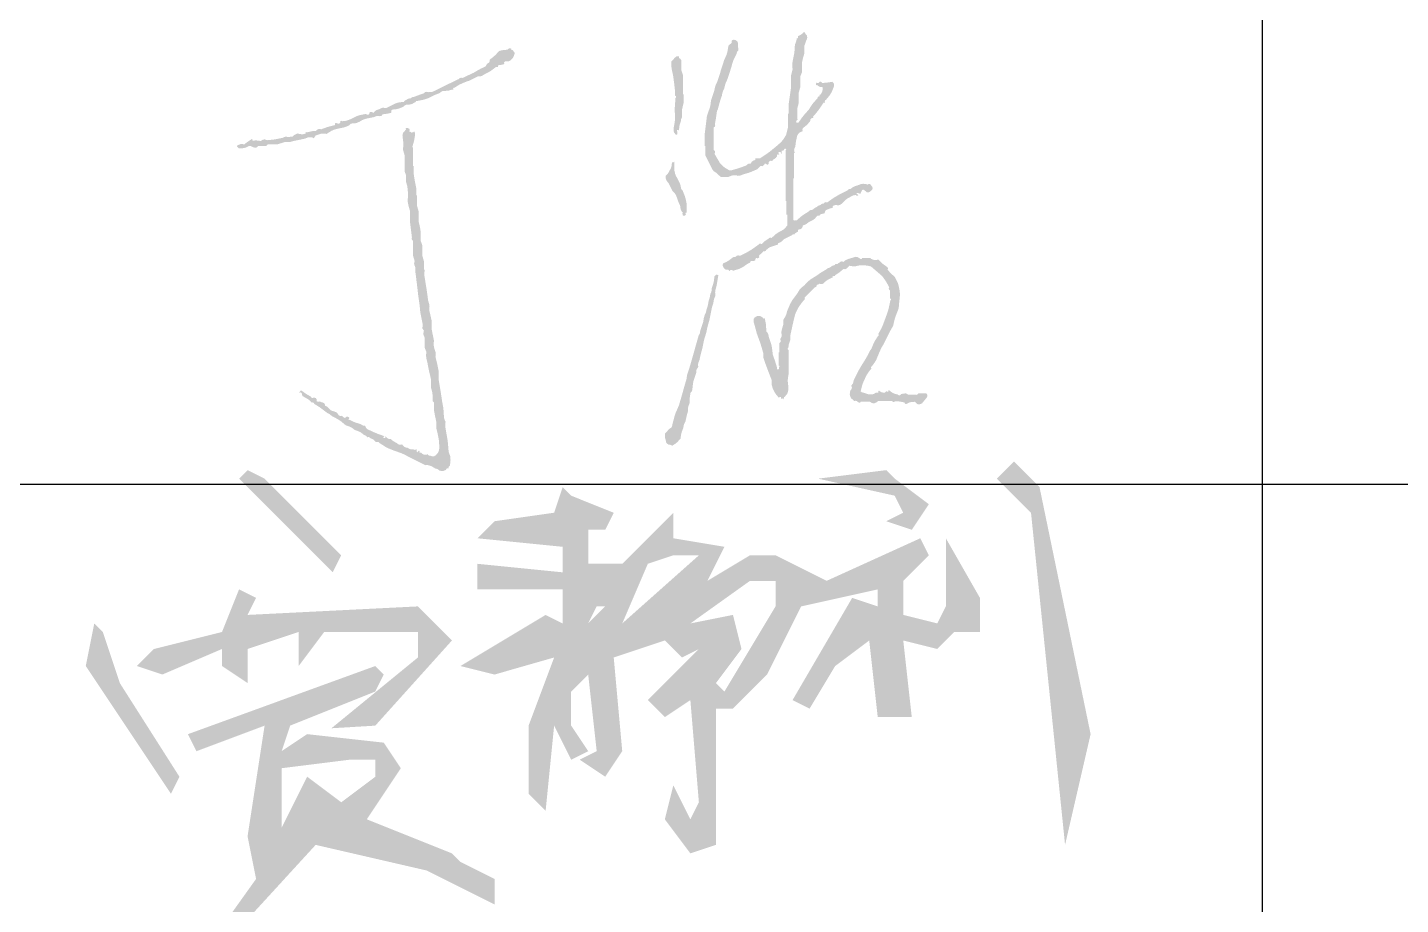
# Model space of a CAD drawing. Extents: x 4832557 to 10196674, y -611561 to -321783.
# Drawn here: x 4836817 to 4838752, y -348081 to -346846 of the extents above; entities that cross this region are included whole.
import ezdxf

# ---------------------------------------------------------------- set-up
doc = ezdxf.new("R2010")
doc.units = 0
doc.header["$LTSCALE"] = 1000
doc.header["$MEASUREMENT"] = 0
doc.layers.get('0').update_dxf_attribs({"linetype": 'CONTINUOUS'})

msp = doc.modelspace()

# ---------------------------------------------------------------- hatches: boundary and pattern name
h = msp.add_hatch(color=256)
h.dxf.hatch_style = 1
h.paths.add_polyline_path([(4837329.7, -346965.8), (4837329.3, -346964), (4837329.6, -346962.8), (4837330.7, -346961.4), (4837337, -346960.7), (4837340.2, -346959.9), (4837346, -346957.6), (4837348.5, -346955.4), (4837350.3, -346954.6), (4837353.6, -346954.4), (4837357, -346954), (4837358.8, -346953.4), (4837361.8, -346951.6), (4837363.1, -346951), (4837363.7, -346950.6), (4837364.5, -346949.5), (4837375.3, -346947.4), (4837380.8, -346945.6), (4837390.6, -346940.7), (4837395.2, -346939.1), (4837397.5, -346938), (4837401.5, -346935.3), (4837405, -346935.1), (4837406.8, -346934.9), (4837410.3, -346934.7), (4837412.8, -346933.8), (4837414.1, -346933.5), (4837416.8, -346933.1), (4837416.6, -346931.7), (4837417.6, -346930.5), (4837419, -346930.4), (4837423.9, -346927.1), (4837426.6, -346925.7), (4837432, -346923.3), (4837435, -346922.1), (4837436.6, -346921.5), (4837439.7, -346920.6), (4837444.4, -346918.2), (4837446.8, -346917), (4837451.6, -346914.6), (4837455.3, -346914.4), (4837457.3, -346913.8), (4837460.4, -346911.9), (4837467.2, -346908.4), (4837470.6, -346906.2), (4837476.7, -346901.5), (4837478, -346901.5), (4837478.7, -346901.5), (4837480, -346901.5), (4837479.8, -346900.2), (4837480.1, -346899.3), (4837481, -346898.3), (4837484.1, -346898.4), (4837485.7, -346898.1), (4837488.7, -346897.2), (4837488.3, -346895.2), (4837489.9, -346893.3), (4837491.9, -346893.4), (4837495, -346893.2), (4837496.6, -346892.5), (4837499, -346890.6), (4837500.9, -346888.3), (4837501.7, -346886.9), (4837502.8, -346884.1), (4837503.3, -346882.2), (4837503, -346880.8), (4837501.7, -346879.2), (4837501, -346877.9), (4837499.9, -346877.4), (4837498.5, -346877.6), (4837498.5, -346876.7), (4837498.5, -346876.3), (4837498.5, -346875.4), (4837496.2, -346875.1), (4837494.7, -346875.5), (4837493, -346877), (4837488.4, -346877.4), (4837486.1, -346877.7), (4837481.6, -346878.7), (4837476.5, -346884.1), (4837473.8, -346886.6), (4837468, -346891.2), (4837468.2, -346893.4), (4837467.2, -346895.1), (4837465.3, -346896.1), (4837463.9, -346897.6), (4837463.3, -346898.5), (4837462.5, -346900.4), (4837455.4, -346903.8), (4837451.9, -346905.7), (4837445.1, -346909.7), (4837439, -346912.5), (4837435.9, -346913.9), (4837429.9, -346916.8), (4837427.6, -346916.5), (4837426.1, -346916.9), (4837424.4, -346918.4), (4837409.6, -346925.5), (4837402.2, -346929.1), (4837387.4, -346936.4), (4837385.2, -346936.4), (4837384.1, -346936.5), (4837381.9, -346936.9), (4837379.1, -346936.3), (4837377.1, -346936.8), (4837374.9, -346938.6), (4837369.4, -346940.5), (4837366.7, -346941.5), (4837361.2, -346943.5), (4837359.3, -346943.8), (4837358.3, -346944.3), (4837356.9, -346945.6), (4837354.1, -346945.8), (4837352.7, -346946.3), (4837350.4, -346947.8), (4837348.8, -346948.6), (4837348.1, -346949.2), (4837347.1, -346950.5), (4837342.2, -346951), (4837339.8, -346951.4), (4837335.1, -346952.7), (4837329.9, -346955.3), (4837327.3, -346956.6), (4837322, -346959.3), (4837318.1, -346958.7), (4837315.8, -346959.1), (4837312.2, -346960.9), (4837308.8, -346962), (4837307, -346963.1), (4837304.6, -346965.8), (4837302.1, -346965), (4837300.7, -346964.8), (4837298.1, -346965.2), (4837298.7, -346965.4), (4837299, -346966.3), (4837298.6, -346966.9), (4837297.4, -346968.4), (4837295.3, -346968.6), (4837293.7, -346967.4), (4837284.7, -346969.3), (4837280.1, -346970.8), (4837271.9, -346975), (4837267.3, -346976.7), (4837264.8, -346977.3), (4837260, -346977.8), (4837259.9, -346977.3), (4837259.3, -346977), (4837258.9, -346977.2), (4837257.8, -346977.7), (4837257.3, -346978.9), (4837257.8, -346979.9), (4837255.9, -346981.1), (4837254.4, -346981.2), (4837252.3, -346980.5), (4837251.5, -346980.2), (4837250.7, -346980.4), (4837250.1, -346981), (4837250.1, -346981.9), (4837250.1, -346982.3), (4837250.1, -346983.2), (4837242.2, -346985.2), (4837238.2, -346986.4), (4837230.5, -346989.2), (4837228.5, -346988.5), (4837227, -346988.6), (4837225.1, -346989.8), (4837223.4, -346991.3), (4837221.9, -346991.7), (4837219.7, -346991.4), (4837215.7, -346992.3), (4837213.8, -346992.7), (4837209.9, -346993.6), (4837209.6, -346993.1), (4837209.2, -346993), (4837208.8, -346993), (4837208.8, -346993.9), (4837208.8, -346994.3), (4837208.8, -346995.2), (4837205.4, -346996), (4837203.5, -346996.2), (4837200, -346995.7), (4837198, -346995), (4837196.5, -346995.2), (4837194.6, -346996.3), (4837192.6, -346997.2), (4837191.7, -346997.9), (4837190.2, -346999.6), (4837188.1, -346999.6), (4837187, -346999.7), (4837184.8, -347000.1), (4837181.3, -346999.6), (4837179.3, -346999.8), (4837176.1, -347001.2), (4837167.5, -347003), (4837163.1, -347003.7), (4837154.3, -347004.5), (4837151, -347003.4), (4837148.6, -347003.7), (4837145.6, -347005.5), (4837142.5, -347005.3), (4837141, -347005.1), (4837138, -347004.5), (4837136.4, -347005.2), (4837135.3, -347005.3), (4837133.6, -347005), (4837134, -347004.2), (4837133.8, -347003.4), (4837133.1, -347002.8), (4837128.6, -347005.7), (4837126.4, -347007.2), (4837122.2, -347010.4), (4837118.7, -347009.8), (4837116.7, -347010.1), (4837113.5, -347011.5), (4837112.5, -347011.7), (4837112, -347012.8), (4837112.4, -347013.7), (4837113.2, -347014.6), (4837113.7, -347015), (4837114.6, -347015.9), (4837118.7, -347015.9), (4837120.8, -347015.7), (4837124.9, -347014.8), (4837128.3, -347012.9), (4837131.1, -347012.7), (4837134.7, -347014.3), (4837137.2, -347015.1), (4837139, -347015), (4837141.2, -347013.7), (4837141.2, -347013.3), (4837141.2, -347013.1), (4837141.2, -347012.6), (4837146, -347012.6), (4837148.4, -347012.6), (4837153.2, -347012.6), (4837154.1, -347011.8), (4837154.5, -347011.3), (4837155.4, -347010.4), (4837160.8, -347010.4), (4837163.6, -347010.4), (4837169, -347010.4), (4837172.9, -347009.1), (4837174.9, -347008.5), (4837178.8, -347007.2), (4837184.3, -347007.2), (4837187.1, -347006.9), (4837192.4, -347005.5), (4837198.5, -347004.3), (4837201.6, -347003.6), (4837207.7, -347002.3), (4837211.8, -347000.7), (4837214.2, -347000.4), (4837218.6, -347000.6), (4837218.9, -347001.5), (4837220.1, -347001.8), (4837220.7, -347001.2), (4837221.6, -346999.9), (4837222.1, -346999.2), (4837222.9, -346997.9), (4837226.2, -346996.8), (4837227.8, -346996.3), (4837231.1, -346995.2), (4837233.9, -346995.1), (4837235.4, -346995.2), (4837238.2, -346995.7), (4837245.1, -346991.3), (4837249.2, -346989.5), (4837257.2, -346987.6), (4837262.4, -346986.6), (4837264.9, -346985.8), (4837269.8, -346983.8), (4837270.8, -346982.7), (4837271.4, -346982.1), (4837272.5, -346981), (4837277.6, -346980.9), (4837280.3, -346980.3), (4837285, -346978.3), (4837288.7, -346976.1), (4837290.7, -346975.2), (4837294.8, -346974), (4837299.2, -346973.1), (4837301.3, -346972.7), (4837305.7, -346971.8), (4837308.5, -346970.5), (4837310.3, -346970.2), (4837313.3, -346970.7), (4837315.2, -346970.4), (4837316.3, -346969.6), (4837317.1, -346968), (4837322.2, -346967.4), (4837324.7, -346967)])
h.paths.add_polyline_path([(4837362.8, -347063), (4837361.8, -347057.3), (4837360.9, -347050.8), (4837360.8, -347047.5), (4837361.2, -347040.9), (4837360.8, -347040.9), (4837360.2, -347040.9), (4837360.2, -347030.5), (4837360.2, -347025.3), (4837360.2, -347014.8), (4837359.3, -347014.5), (4837359, -347013.3), (4837359.6, -347012.6), (4837361.2, -347006.6), (4837361.9, -347003.5), (4837362.9, -346997.4), (4837362.9, -346995.2), (4837362.7, -346994), (4837361.8, -346991.9), (4837360, -346993.5), (4837357.9, -346993.7), (4837355.8, -346992.5), (4837355.1, -346992.3), (4837354.8, -346991.4), (4837355.3, -346990.8), (4837355.3, -346989.3), (4837354.5, -346988.2), (4837353.1, -346987.6), (4837351.6, -346987.1), (4837350.5, -346987.3), (4837349.3, -346988.1), (4837349.9, -346988.3), (4837350.2, -346989.2), (4837349.8, -346989.8), (4837348.4, -346991.6), (4837347.6, -346992.5), (4837346, -346994.1), (4837345.4, -346996.2), (4837345.2, -346997.4), (4837345.4, -346999.6), (4837346.3, -347006.9), (4837346.4, -347010.7), (4837346, -347018.1), (4837346.9, -347021.1), (4837347.3, -347022.6), (4837348.2, -347025.7), (4837348.2, -347034.8), (4837348.2, -347039.4), (4837348.2, -347048.6), (4837349, -347050.7), (4837349.5, -347051.8), (4837350.4, -347054), (4837350, -347060.1), (4837350.3, -347063.3), (4837352, -347069.3), (4837352.9, -347077.9), (4837353, -347082.3), (4837352.5, -347091), (4837353.6, -347096.3), (4837354.3, -347098.9), (4837355.8, -347104.1), (4837355.8, -347110.2), (4837355.8, -347113.3), (4837355.8, -347119.4), (4837356, -347121.1), (4837356.1, -347122), (4837356.3, -347123.7), (4837357.2, -347130.7), (4837357.6, -347134.2), (4837358.5, -347141.1), (4837358.1, -347143.4), (4837358.6, -347144.9), (4837360.2, -347146.6), (4837360.2, -347154.9), (4837360.2, -347159), (4837360.2, -347167.3), (4837361, -347170.3), (4837361.5, -347171.9), (4837362.3, -347174.9), (4837361.6, -347178.3), (4837361.9, -347180.5), (4837363.4, -347183.6), (4837363.4, -347186.2), (4837363.4, -347187.5), (4837363.4, -347190.2), (4837363.6, -347191.9), (4837363.7, -347192.8), (4837364, -347194.5), (4837364.8, -347201.5), (4837365.3, -347205), (4837366.1, -347211.9), (4837366.6, -347215.9), (4837366.8, -347217.8), (4837367.2, -347221.7), (4837368.1, -347227.8), (4837368.5, -347230.9), (4837369.4, -347237), (4837370.2, -347245.8), (4837370.9, -347250.1), (4837372.7, -347258.8), (4837373.5, -347263), (4837373.7, -347265.3), (4837373.2, -347269.7), (4837374.1, -347271), (4837374.5, -347271.6), (4837375.4, -347272.9), (4837374.6, -347276.8), (4837374.9, -347279.1), (4837376.5, -347282.7), (4837376.5, -347288.4), (4837376.5, -347291.2), (4837376.5, -347296.9), (4837377.4, -347299.1), (4837377.8, -347300.2), (4837378.7, -347302.3), (4837378.5, -347308.5), (4837378.8, -347311.6), (4837380.3, -347317.6), (4837382, -347326.8), (4837383, -347331.4), (4837385.2, -347340.5), (4837385.2, -347345.2), (4837385.2, -347347.6), (4837385.2, -347352.4), (4837387, -347358.8), (4837387.5, -347362.2), (4837387.9, -347368.8), (4837387.6, -347371), (4837388, -347372.5), (4837389.6, -347374.2), (4837389.6, -347378.6), (4837389.6, -347380.8), (4837389.6, -347385.1), (4837390.8, -347391.6), (4837391.5, -347394.9), (4837392.8, -347401.4), (4837392.7, -347407.6), (4837393, -347410.7), (4837394.5, -347416.7), (4837396.2, -347425.1), (4837396.7, -347429.4), (4837397.2, -347437.9), (4837396.4, -347442.4), (4837395.3, -347444.8), (4837392.3, -347448.3), (4837389.5, -347450), (4837387.1, -347450.1), (4837384.1, -347448.8), (4837382.7, -347448.8), (4837381.8, -347448.3), (4837380.8, -347447.2), (4837377.6, -347447.8), (4837375.6, -347447.5), (4837372.7, -347446.1), (4837371.7, -347444.9), (4837370.4, -347444.5), (4837368.9, -347445), (4837369.4, -347443.8), (4837369.2, -347442.7), (4837368.3, -347441.7), (4837367.2, -347442.8), (4837366.7, -347443.4), (4837365.6, -347444.5), (4837365.4, -347442.9), (4837365.3, -347442.2), (4837364.9, -347439.9), (4837363.7, -347440.7), (4837362.2, -347440.8), (4837360.2, -347440.1), (4837357, -347440.1), (4837355.2, -347439.6), (4837352.5, -347437.9), (4837349.4, -347437.3), (4837347.7, -347436.4), (4837345.4, -347434.1), (4837345.3, -347433.5), (4837344.4, -347433.1), (4837343.8, -347433.6), (4837340.8, -347433.4), (4837339.1, -347432.8), (4837336.7, -347430.9), (4837333.2, -347429.1), (4837331.5, -347428), (4837328.6, -347425.4), (4837326.3, -347425.5), (4837325, -347425.1), (4837323.1, -347423.8), (4837322.3, -347422.9), (4837321.8, -347422.5), (4837320.9, -347421.6), (4837320.9, -347422.7), (4837320.9, -347423.2), (4837320.9, -347424.3), (4837320.1, -347424.3), (4837319.6, -347424.3), (4837318.8, -347424.3), (4837318.3, -347423.2), (4837318.8, -347422.1), (4837319.9, -347421.6), (4837310.1, -347418.1), (4837305.3, -347416.1), (4837295.9, -347411.8), (4837294.2, -347410.2), (4837293.5, -347409.1), (4837292.6, -347406.9), (4837290.1, -347406.7), (4837288.7, -347406.2), (4837286.6, -347404.7), (4837279.3, -347402.4), (4837275.6, -347401), (4837268.7, -347397.6), (4837269.7, -347397.1), (4837270.2, -347396), (4837269.8, -347394.9), (4837268.2, -347394.2), (4837267.1, -347394), (4837265.4, -347394.4), (4837265.2, -347395.3), (4837264.1, -347395.9), (4837263.2, -347395.5), (4837261.7, -347394.7), (4837261, -347394.1), (4837260, -347392.7), (4837258, -347393.2), (4837256.6, -347392.9), (4837255.1, -347391.6), (4837253.4, -347389), (4837251.9, -347387.9), (4837249.1, -347386.7), (4837245.7, -347385.8), (4837244, -347384.8), (4837241.4, -347382.4), (4837239.7, -347380.4), (4837238.5, -347379.6), (4837236, -347378.6), (4837235.8, -347376.5), (4837235, -347375.3), (4837233.3, -347374.2), (4837231.3, -347373.7), (4837230.3, -347373.4), (4837228.4, -347372.6), (4837226.6, -347372.9), (4837225.6, -347372.8), (4837224, -347372), (4837224.4, -347370.3), (4837224.1, -347369.1), (4837222.9, -347367.7), (4837221.6, -347367.4), (4837221, -347367.3), (4837219.7, -347367.1), (4837218.5, -347367.9), (4837216.8, -347367.4), (4837216.4, -347366), (4837211.5, -347363.2), (4837209.1, -347361.7), (4837204.4, -347358.4), (4837203.3, -347357.3), (4837201.3, -347357.6), (4837200.6, -347359), (4837200.2, -347359.2), (4837200, -347359.6), (4837200, -347360.1), (4837201.4, -347359.9), (4837202.3, -347360.2), (4837203.3, -347361.1), (4837203.8, -347363.8), (4837204.8, -347365.3), (4837207.1, -347366.6), (4837211.6, -347369.1), (4837213.8, -347370.6), (4837217.5, -347374.2), (4837218.9, -347374), (4837220.1, -347374.5), (4837220.7, -347375.9), (4837228.4, -347380.7), (4837232.1, -347383.4), (4837239.3, -347388.9), (4837242.1, -347390.3), (4837243.4, -347391.2), (4837245.8, -347393.3), (4837254.1, -347397.6), (4837258.2, -347400.3), (4837265.4, -347406.3), (4837269.2, -347407.5), (4837271.1, -347408.3), (4837274.7, -347410.2), (4837277.1, -347412.3), (4837278.6, -347413.1), (4837281.7, -347414), (4837285.5, -347415.7), (4837287.3, -347416.8), (4837290.4, -347419.4), (4837292.9, -347420.5), (4837294.1, -347421.3), (4837295.9, -347423.2), (4837297.4, -347422.7), (4837298.7, -347423.1), (4837299.7, -347424.3), (4837303.3, -347425.8), (4837305.1, -347427), (4837307.9, -347429.8), (4837310.1, -347429.5), (4837311.6, -347429.9), (4837313.3, -347431.4), (4837320.7, -347436.3), (4837324.7, -347438.4), (4837332.9, -347441.7), (4837342.8, -347445.2), (4837347.6, -347447.3), (4837356.9, -347452.1), (4837365.2, -347456.2), (4837369.3, -347458.3), (4837377.6, -347462.4), (4837380.7, -347462.3), (4837382.3, -347462.6), (4837385.2, -347463.5), (4837387.9, -347464.9), (4837389.2, -347465.7), (4837391.7, -347467.3), (4837394.1, -347467.7), (4837395.4, -347468.4), (4837397.2, -347470.1), (4837400.8, -347470.7), (4837403, -347470.5), (4837406.4, -347469), (4837407.2, -347467.4), (4837408.5, -347466.7), (4837410.3, -347466.8), (4837410, -347465.4), (4837410.6, -347464.2), (4837411.9, -347463.5), (4837412.8, -347457.9), (4837412.9, -347455), (4837412.4, -347449.4), (4837411.6, -347447.2), (4837411.1, -347446.1), (4837410.3, -347443.9), (4837409.3, -347431.7), (4837408.5, -347425.5), (4837406.4, -347413.4), (4837405.6, -347408.7), (4837405.5, -347406.2), (4837405.9, -347401.4), (4837405, -347399.3), (4837404.6, -347398.2), (4837403.7, -347396), (4837403.2, -347386.4), (4837402.7, -347381.5), (4837401, -347372), (4837399.2, -347359.8), (4837398.2, -347353.7), (4837396.1, -347341.5), (4837396.1, -347336.8), (4837396.1, -347334.4), (4837396.1, -347329.6), (4837394.6, -347321.7), (4837393.7, -347317.7), (4837391.7, -347310), (4837392.1, -347305.1), (4837391.7, -347302.5), (4837390.1, -347298), (4837389.2, -347293.7), (4837389.1, -347291.4), (4837389.6, -347287.1), (4837388.3, -347280.5), (4837387.6, -347277.3), (4837386.3, -347270.7), (4837386.3, -347266), (4837386.3, -347263.6), (4837386.3, -347258.8), (4837385, -347253.1), (4837384.4, -347250.3), (4837383, -347244.6), (4837383.3, -347238.9), (4837383, -347235.9), (4837381.4, -347230.5), (4837379.8, -347218.7), (4837378.9, -347212.8), (4837377, -347201), (4837376.1, -347195.4), (4837376, -347192.5), (4837376.5, -347186.9), (4837376.1, -347186.9), (4837375.4, -347186.9), (4837375.4, -347182.1), (4837375.4, -347179.7), (4837375.4, -347174.9), (4837374.5, -347171.9), (4837374.1, -347170.3), (4837373.2, -347167.3), (4837373.2, -347161.6), (4837373.2, -347158.8), (4837373.2, -347153.1), (4837372.4, -347150.5), (4837371.9, -347149.2), (4837371, -347146.6), (4837371, -347141.8), (4837371, -347139.4), (4837371, -347134.6), (4837370, -347128), (4837369.4, -347124.7), (4837367.8, -347118.3), (4837367.8, -347112.6), (4837367.8, -347109.8), (4837367.8, -347104.1), (4837366.9, -347101.1), (4837366.5, -347099.5), (4837365.6, -347096.5), (4837365.6, -347090.8), (4837365.6, -347088), (4837365.6, -347082.3), (4837365.2, -347082.3), (4837364.5, -347082.3), (4837364.5, -347078), (4837364.5, -347075.8), (4837364.5, -347071.4), (4837363.4, -347065.8)])
h.paths.add_polyline_path([(4837773.5, -347275.1), (4837774.9, -347268.1), (4837775.8, -347264.6), (4837777.8, -347257.7), (4837778.7, -347253.3), (4837779.1, -347251.1), (4837780, -347246.8), (4837781, -347241.5), (4837781.7, -347238.9), (4837783.3, -347233.7), (4837783.9, -347229.7), (4837784.5, -347227.7), (4837786, -347223.9), (4837785.8, -347218.7), (4837786.1, -347215.9), (4837787.6, -347210.8), (4837788.7, -347204.3), (4837789.3, -347201), (4837790.4, -347194.5), (4837789.1, -347194.2), (4837788.4, -347194.1), (4837787.1, -347194), (4837786.2, -347194.8), (4837785.8, -347195.3), (4837784.9, -347196.1), (4837784, -347203), (4837783.2, -347206.4), (4837781.1, -347213), (4837780.7, -347216.6), (4837780.3, -347218.4), (4837778.9, -347221.7), (4837778.4, -347225.3), (4837777.9, -347227.1), (4837776.7, -347230.5), (4837775.8, -347235.8), (4837775.2, -347238.4), (4837773.5, -347243.5), (4837773, -347246.2), (4837772.6, -347247.6), (4837771.3, -347250.1), (4837770.2, -347253.9), (4837769.7, -347255.9), (4837769.1, -347259.9), (4837767.4, -347265.1), (4837766.5, -347267.7), (4837764.8, -347272.9), (4837764.5, -347275.7), (4837764, -347277.1), (4837762.6, -347279.5), (4837757.8, -347296.5), (4837755.4, -347305), (4837750.6, -347321.9), (4837748.9, -347327.2), (4837748, -347329.8), (4837746.3, -347335), (4837745.6, -347340.1), (4837745.1, -347342.6), (4837743.5, -347347.5), (4837740.1, -347359.7), (4837738.4, -347365.8), (4837734.8, -347378), (4837730.3, -347388.4), (4837728.5, -347393.8), (4837725.6, -347404.7), (4837725.1, -347407.8), (4837723.9, -347409.6), (4837721.2, -347411.2), (4837718.8, -347413.9), (4837717.6, -347415.2), (4837715.2, -347417.8), (4837714.9, -347421.7), (4837715.2, -347423.8), (4837716.3, -347427.6), (4837716.8, -347430.5), (4837718, -347432.2), (4837720.7, -347433.6), (4837722.5, -347433.7), (4837723.6, -347434), (4837725, -347435.2), (4837730.3, -347431.8), (4837732.8, -347429.6), (4837737, -347424.9), (4837737.9, -347418.9), (4837738.7, -347415.8), (4837740.8, -347410.2), (4837741.6, -347406.1), (4837742.3, -347404.1), (4837744.1, -347400.4), (4837745.2, -347395.1), (4837745.8, -347392.5), (4837747.3, -347387.3), (4837747.6, -347382), (4837748.1, -347379.2), (4837750.1, -347374.2), (4837750, -347368.5), (4837750.2, -347365.7), (4837751.2, -347360.1), (4837752, -347359.2), (4837752.5, -347358.8), (4837753.3, -347357.9), (4837754, -347352.7), (4837754.3, -347350), (4837755, -347344.8), (4837756.7, -347339.6), (4837757.6, -347337), (4837759.3, -347331.7), (4837759.5, -347328.5), (4837760.1, -347326.7), (4837762, -347324.1), (4837761.7, -347320.2), (4837762.1, -347318), (4837763.7, -347314.3), (4837765.2, -347307.3), (4837766.1, -347303.8), (4837768, -347296.9), (4837769.7, -347288.1), (4837770.8, -347283.7)])
h.paths.add_polyline_path([(4837889.5, -347332.8), (4837889.5, -347319.8), (4837889.5, -347313.2), (4837889.5, -347300.2), (4837888.3, -347299.5), (4837888, -347297.9), (4837888.9, -347296.9), (4837889.6, -347292.5), (4837890.2, -347290.2), (4837891.7, -347286), (4837891.6, -347281.6), (4837891.8, -347279.4), (4837892.7, -347275.1), (4837894.3, -347268.1), (4837895, -347264.6), (4837896.6, -347257.7), (4837898.4, -347250.5), (4837899.8, -347246.9), (4837903.1, -347240.3), (4837906.6, -347235.3), (4837908.4, -347232.9), (4837912.3, -347228.3), (4837912, -347227), (4837912.1, -347226.1), (4837912.9, -347225), (4837917.9, -347220), (4837920.4, -347217.5), (4837925.4, -347212.5), (4837926.7, -347211.8), (4837927.4, -347211.5), (4837928.7, -347210.8), (4837928.5, -347209.5), (4837929.5, -347208.3), (4837930.9, -347208.1), (4837931.8, -347207.2), (4837932.8, -347206.8), (4837934.1, -347207), (4837936.8, -347207.1), (4837938.4, -347206.3), (4837940.1, -347204.3), (4837944.4, -347201.3), (4837946.8, -347200), (4837951.6, -347197.8), (4837951.6, -347196.9), (4837951.6, -347196.5), (4837951.6, -347195.6), (4837953.1, -347196.1), (4837954.4, -347195.7), (4837955.4, -347194.5), (4837960.1, -347191.3), (4837962.4, -347189.5), (4837966.8, -347185.8), (4837968.7, -347186.3), (4837970.1, -347186), (4837971.7, -347184.7), (4837973, -347183.4), (4837973.7, -347182.7), (4837975, -347181.4), (4837978.6, -347182), (4837980.5, -347182.1), (4837984.2, -347182), (4837988.5, -347181), (4837990.7, -347180.8), (4837995.1, -347180.9), (4837999.3, -347181.1), (4838001.4, -347181.4), (4838005.5, -347182.5), (4838011.8, -347187.9), (4838015, -347190.6), (4838021.3, -347196.1), (4838025.6, -347202.2), (4838027.6, -347205.3), (4838031.1, -347211.9), (4838030.4, -347213.6), (4838030.8, -347215.1), (4838032.2, -347216.3), (4838032.2, -347220.6), (4838032.2, -347222.8), (4838032.2, -347227.2), (4838033.3, -347227.8), (4838033.6, -347229.5), (4838032.7, -347230.5), (4838030.1, -347242.4), (4838028.3, -347248.4), (4838024, -347259.9), (4838021.3, -347267.1), (4838019.6, -347270.6), (4838015.8, -347277.3), (4838016.3, -347278.8), (4838016, -347280.1), (4838014.7, -347281.1), (4838011, -347287.2), (4838009.3, -347290.3), (4838006.6, -347296.9), (4838006, -347298.4), (4838005.5, -347299.1), (4838004.4, -347300.2), (4838002.2, -347304.5), (4838001.1, -347306.7), (4837998.9, -347311), (4837991.2, -347323.3), (4837987.6, -347329.7), (4837981, -347342.6), (4837980.5, -347345.9), (4837979.7, -347347.6), (4837977.7, -347350.3), (4837978.5, -347353), (4837978.2, -347354.9), (4837976.6, -347357.3), (4837975.9, -347357.5), (4837975.6, -347358.4), (4837976.1, -347359), (4837975.5, -347362.4), (4837975.8, -347364.4), (4837977.1, -347367.7), (4837978.9, -347369.4), (4837979.8, -347370.3), (4837981.5, -347372), (4837984, -347371.6), (4837985.6, -347372.1), (4837987.5, -347373.7), (4837988.5, -347374.6), (4837990.1, -347374.3), (4837990.8, -347373.1), (4837996, -347373.1), (4837998.6, -347373.1), (4838003.8, -347373.1), (4838007.3, -347375), (4838010, -347375.2), (4838013.6, -347373.7), (4838014.3, -347373.3), (4838014.6, -347372.8), (4838014.7, -347372), (4838023, -347372), (4838027.1, -347372), (4838035.4, -347372), (4838036, -347373.2), (4838037.7, -347373.5), (4838038.7, -347372.6), (4838044.4, -347372.6), (4838047.3, -347372.9), (4838052.8, -347374.2), (4838053.1, -347375.4), (4838053.8, -347376.1), (4838055, -347376.4), (4838059.6, -347374), (4838062.4, -347373.3), (4838067.5, -347373.1), (4838068.9, -347374.4), (4838069.5, -347375.1), (4838070.8, -347376.4), (4838073.5, -347376.6), (4838074.9, -347376.4), (4838077.3, -347375.3), (4838080.2, -347371.8), (4838081.6, -347370.1), (4838084.4, -347366.6), (4838084.9, -347364.4), (4838084.6, -347362.9), (4838083.3, -347361.1), (4838079, -347361.1), (4838076.8, -347361.1), (4838072.4, -347361.1), (4838071.6, -347362), (4838071.1, -347362.5), (4838070.3, -347363.3), (4838065, -347363.1), (4838062.4, -347363), (4838057.2, -347362.8), (4838055.4, -347361.5), (4838053.9, -347361.2), (4838051.8, -347361.7), (4838050.2, -347361.8), (4838049.5, -347361.9), (4838047.9, -347362.2), (4838046.7, -347363.7), (4838044.6, -347364), (4838043, -347362.8), (4838039.4, -347362), (4838037.6, -347361.3), (4838034.3, -347359.5), (4838032.8, -347358.1), (4838031.9, -347357.5), (4838030, -347356.8), (4838030, -347357.7), (4838030, -347358.1), (4838030, -347359), (4838028.7, -347358.7), (4838028, -347358.6), (4838026.7, -347358.4), (4838026.1, -347359.1), (4838025.7, -347359.4), (4838025.1, -347360.1), (4838022.2, -347360.1), (4838020.6, -347359.8), (4838018, -347358.4), (4838017.4, -347357.7), (4838016.6, -347357.5), (4838015.8, -347357.9), (4838015.8, -347358.8), (4838015.8, -347359.2), (4838015.8, -347360.1), (4838013.1, -347360.1), (4838011.5, -347360.6), (4838009.3, -347362.2), (4838004, -347362.8), (4838001.2, -347362.4), (4837996.2, -347360.6), (4837993.9, -347360.1), (4837992.7, -347359.7), (4837990.8, -347358.4), (4837993.2, -347349.2), (4837994.9, -347344.7), (4837998.9, -347336.1), (4838001.5, -347332), (4838002.9, -347330), (4838006, -347326.3), (4838005.5, -347324.8), (4838005.9, -347323.5), (4838007.1, -347322.5), (4838011.3, -347316.6), (4838013.1, -347313.4), (4838015.8, -347306.7), (4838018.7, -347300), (4838020.3, -347296.7), (4838024, -347290.4), (4838026.2, -347286), (4838027.2, -347283.8), (4838029.4, -347279.5), (4838032.1, -347274.1), (4838033.5, -347271.5), (4838036.5, -347266.4), (4838038.8, -347256.6), (4838040.4, -347251.8), (4838044.1, -347242.4), (4838044.5, -347240.7), (4838044.6, -347239.8), (4838044.7, -347238.1), (4838045.3, -347231.5), (4838045.7, -347228.3), (4838046.3, -347221.7), (4838045.6, -347215.6), (4838045, -347212.5), (4838043.6, -347206.5), (4838041.6, -347202.6), (4838040.6, -347200.6), (4838038.7, -347196.7), (4838034.4, -347193.1), (4838032.4, -347191.1), (4838028.9, -347186.9), (4838029.3, -347185.1), (4838028.8, -347183.6), (4838027.2, -347182.5), (4838022.4, -347179), (4838020.1, -347177), (4838015.8, -347172.7), (4838011.7, -347173.5), (4838009.3, -347173.2), (4838004.8, -347171.4), (4838004.9, -347170.5), (4838000.1, -347170.5), (4837997.7, -347170.5), (4837992.9, -347170.5), (4837992.3, -347171.7), (4837990.7, -347172), (4837989.7, -347171.1), (4837986.3, -347169.1), (4837983.6, -347168.8), (4837979.9, -347170), (4837975.9, -347171.1), (4837973.9, -347171.7), (4837970.1, -347173.3), (4837968.6, -347174.2), (4837968, -347174.8), (4837966.8, -347176), (4837964.5, -347175.3), (4837962.8, -347175.6), (4837960.8, -347177.1), (4837959.5, -347177.7), (4837958.9, -347178.2), (4837958.1, -347179.3), (4837956.6, -347178.7), (4837955.3, -347179.1), (4837954.3, -347180.4), (4837951.3, -347181.4), (4837949.8, -347182.2), (4837947.2, -347184.2), (4837945.3, -347184.5), (4837944.3, -347185), (4837942.8, -347186.3), (4837936.6, -347190), (4837933.5, -347192), (4837927.6, -347196.1), (4837920.7, -347200.3), (4837917.4, -347202.9), (4837911.8, -347208.7), (4837906.9, -347212.7), (4837904.7, -347215.2), (4837901.5, -347220.6), (4837894.7, -347229.7), (4837891.8, -347234.7), (4837887.3, -347245.2), (4837885.9, -347250.4), (4837884.7, -347253), (4837881.8, -347257.7), (4837882, -347262.5), (4837881.6, -347265), (4837880.2, -347269.7), (4837879.3, -347273.9), (4837879.2, -347276.2), (4837879.7, -347280.6), (4837878.8, -347282.3), (4837878.4, -347283.2), (4837877.5, -347284.9), (4837878.3, -347287), (4837878, -347288.8), (4837876.4, -347290.4), (4837876.4, -347295.6), (4837876.4, -347298.2), (4837876.4, -347303.4), (4837875.3, -347303.4), (4837875.3, -347310.8), (4837875.3, -347314.5), (4837875.3, -347321.9), (4837876.2, -347322.2), (4837876.5, -347323.4), (4837875.9, -347324.1), (4837876, -347325.4), (4837875.9, -347326.2), (4837875.3, -347327.4), (4837874.4, -347327.4), (4837874, -347327.4), (4837873.1, -347327.4), (4837872.8, -347324.3), (4837872.5, -347322.7), (4837871.5, -347319.8), (4837869.8, -347314.5), (4837868.9, -347311.9), (4837867.1, -347306.7), (4837865.8, -347296.3), (4837864.6, -347291), (4837861.2, -347281.1), (4837860.8, -347278), (4837860, -347276.3), (4837857.9, -347274), (4837857.6, -347266.6), (4837857.2, -347262.8), (4837855.7, -347255.5), (4837854.3, -347255.8), (4837853.1, -347255.2), (4837852.4, -347253.9), (4837849.7, -347252.5), (4837847.9, -347252.1), (4837844.8, -347252.2), (4837844.8, -347252.7), (4837844.1, -347253), (4837843.7, -347252.8), (4837841.1, -347254.7), (4837840.1, -347256.6), (4837839.9, -347259.9), (4837841.7, -347266.4), (4837842.6, -347269.6), (4837844.3, -347276.2), (4837848.3, -347287.2), (4837850.2, -347292.7), (4837853.5, -347304), (4837853.5, -347308.6), (4837853.8, -347311), (4837855.2, -347315.4), (4837859.2, -347326.3), (4837861.3, -347331.8), (4837865.5, -347342.6), (4837865.4, -347347.5), (4837865.7, -347350), (4837867.1, -347354.6), (4837870, -347360.2), (4837871.8, -347362.9), (4837875.9, -347367.7), (4837876.4, -347366.6), (4837877.5, -347366.2), (4837878.6, -347366.6), (4837878.6, -347367.5), (4837878.6, -347367.9), (4837878.6, -347368.8), (4837880.3, -347368.4), (4837881.5, -347368.7), (4837882.9, -347369.9), (4837882.5, -347368.1), (4837883, -347366.6), (4837884.6, -347365.5), (4837885.4, -347364), (4837886, -347363.3), (4837887.3, -347362.2), (4837888.6, -347358), (4837888.9, -347355.7), (4837888.9, -347351.3), (4837888.1, -347344), (4837888.3, -347340.1)])
h.paths.add_polyline_path([(4837848.2, -347166.2), (4837849.7, -347165.1), (4837851.5, -347163.4), (4837852.3, -347162.5), (4837854.1, -347160.7), (4837855.7, -347161.1), (4837857, -347160.5), (4837857.9, -347159.1), (4837861.3, -347156.3), (4837863.4, -347155.1), (4837867.7, -347153.7), (4837870.3, -347152.8), (4837871.6, -347152.4), (4837874.2, -347151.5), (4837874.2, -347150.8), (4837874.2, -347149.9), (4837878.1, -347148.2), (4837880, -347146.9), (4837882.9, -347143.9), (4837887.3, -347141.7), (4837889.5, -347140.6), (4837893.8, -347138.4), (4837894.5, -347138), (4837894.8, -347137.6), (4837894.9, -347136.8), (4837896.4, -347137.3), (4837897.7, -347136.9), (4837898.7, -347135.7), (4837900.1, -347134.6), (4837900.9, -347134.1), (4837902.5, -347133.5), (4837902.4, -347132.1), (4837902.7, -347131.3), (4837903.6, -347130.2), (4837906.3, -347129.8), (4837907.8, -347128.7), (4837909.1, -347126.4), (4837909.1, -347125.8), (4837909.1, -347124.8), (4837912.8, -347123.4), (4837914.6, -347122.4), (4837917.8, -347119.9), (4837923.4, -347117.2), (4837926, -347115.2), (4837930.3, -347110.6), (4837931.9, -347111), (4837933.3, -347110.4), (4837934.1, -347109), (4837936.5, -347108.3), (4837937.7, -347108), (4837940.1, -347107.4), (4837940.7, -347104.7), (4837941.9, -347103.1), (4837944.5, -347101.9), (4837947.2, -347100.9), (4837948.7, -347100.4), (4837951.6, -347099.8), (4837951.4, -347098.4), (4837951.7, -347097.5), (4837952.6, -347096.5), (4837954.3, -347096.1), (4837955.9, -347095.9), (4837959.5, -347096.2), (4837961.6, -347095.7), (4837964.6, -347093.8), (4837969.3, -347088.8), (4837972.2, -347086.6), (4837978.2, -347083.4), (4837980.5, -347082.3), (4837981.8, -347082), (4837984.2, -347081.8), (4837985.1, -347082.7), (4837986.6, -347082.7), (4837987.5, -347081.8), (4837986.4, -347080.7), (4837985.9, -347080.1), (4837984.8, -347079.1), (4837987, -347079), (4837988.2, -347079.2), (4837990.2, -347080.1), (4837991.3, -347078), (4837991.9, -347076.9), (4837992.9, -347074.7), (4837994.4, -347074.2), (4837995.8, -347074.6), (4837996.8, -347075.8), (4837998, -347076.4), (4837998.6, -347076.9), (4837999.5, -347078), (4838001.7, -347078), (4838003.1, -347077.6), (4838004.9, -347076.3), (4838005.8, -347075.5), (4838006.2, -347075), (4838007.1, -347074.2), (4838007.7, -347072), (4838007.4, -347070.5), (4838006, -347068.7), (4838004.9, -347067), (4838003.7, -347066.2), (4838001.7, -347066), (4838001.3, -347066.8), (4838000.1, -347067.1), (4837999.5, -347066.5), (4837994.2, -347065.9), (4837991.3, -347066.3), (4837986.4, -347068.2), (4837982.2, -347069.5), (4837980.2, -347070.5), (4837976.6, -347073.1), (4837974.7, -347073.4), (4837973.7, -347073.9), (4837972.2, -347075.2), (4837967.9, -347077.4), (4837965.7, -347078.5), (4837961.4, -347080.7), (4837954.2, -347084.9), (4837950.7, -347087.2), (4837943.9, -347092.1), (4837941.7, -347091.8), (4837940.2, -347092.3), (4837938.5, -347093.8), (4837936.6, -347094.1), (4837935.5, -347094.6), (4837934.1, -347095.9), (4837932.2, -347096.3), (4837931.2, -347096.8), (4837929.8, -347098.1), (4837927, -347099.5), (4837925.6, -347100.4), (4837923.2, -347102.5), (4837920.6, -347102.8), (4837919.2, -347103.4), (4837917.2, -347105.2), (4837910.4, -347109.5), (4837907.1, -347111.9), (4837900.9, -347117.2), (4837899.4, -347117.4), (4837898.6, -347117.5), (4837897.1, -347117.7), (4837896.9, -347117.3), (4837896.5, -347117.1), (4837896, -347117.2), (4837896, -347093.7), (4837896, -347081.9), (4837896, -347058.4), (4837897.1, -347058.4), (4837897.1, -347044), (4837897.1, -347036.8), (4837897.1, -347022.4), (4837897.6, -347022.4), (4837897.9, -347021.8), (4837897.6, -347021.3), (4837897.1, -347018.3), (4837897.4, -347016.5), (4837898.7, -347013.7), (4837899.5, -347007.4), (4837900.1, -347004.2), (4837901.5, -346997.9), (4837903.6, -346994.7), (4837905.5, -346993.3), (4837909.1, -346991.9), (4837908.8, -346989.7), (4837909.2, -346988.2), (4837910.7, -346986.5), (4837914.8, -346983.2), (4837916.7, -346981.3), (4837920, -346977.2), (4837920.2, -346974.9), (4837922, -346973.3), (4837924.3, -346973.4), (4837923.8, -346971.9), (4837924.2, -346970.6), (4837925.4, -346969.6), (4837931, -346962.7), (4837933.6, -346959), (4837938.5, -346951.6), (4837939.4, -346951.6), (4837939.8, -346951.6), (4837940.7, -346951.6), (4837940.2, -346949.8), (4837940.8, -346948.3), (4837942.3, -346947.3), (4837947.7, -346940.6), (4837950, -346936.7), (4837953.2, -346928.8), (4837953.4, -346926.8), (4837953.3, -346925.7), (4837952.6, -346923.9), (4837952, -346923.2), (4837951.7, -346922.9), (4837951, -346922.2), (4837945.2, -346923.1), (4837942.2, -346923.5), (4837936.3, -346923.9), (4837935.6, -346922.6), (4837934.5, -346922), (4837933, -346922.2), (4837931.9, -346923.6), (4837930.3, -346924), (4837928.7, -346923.3), (4837927.9, -346924.9), (4837927.8, -346925.9), (4837928, -346927.1), (4837929.2, -346926.7), (4837929.8, -346927.1), (4837932.4, -346929), (4837934.2, -346929.6), (4837937.4, -346929.8), (4837937.2, -346933.9), (4837936.6, -346936.1), (4837934.7, -346939.7), (4837933.4, -346940.3), (4837932.8, -346941.5), (4837933, -346942.9), (4837931.7, -346942.8), (4837930.5, -346943.7), (4837930.3, -346945.1), (4837924.8, -346951.2), (4837922.2, -346954.5), (4837917.8, -346961.4), (4837911.5, -346968.5), (4837908.5, -346972.2), (4837903.1, -346979.9), (4837902, -346979.9), (4837901.5, -346979.9), (4837900.4, -346979.9), (4837899.9, -346978.1), (4837900.5, -346976.7), (4837902, -346975.6), (4837902.2, -346975.2), (4837901.9, -346974.6), (4837901.5, -346974.5), (4837901.5, -346968.8), (4837901.5, -346966), (4837901.5, -346960.3), (4837902.3, -346956.9), (4837902.8, -346955.1), (4837903.6, -346951.6), (4837903.6, -346946), (4837903.6, -346943.1), (4837903.6, -346937.5), (4837904.5, -346934.4), (4837904.9, -346932.9), (4837905.8, -346929.8), (4837905.8, -346923.7), (4837905.8, -346920.7), (4837905.8, -346914.6), (4837906.7, -346912.4), (4837907.1, -346911.3), (4837908, -346909.2), (4837908, -346903.9), (4837908, -346901.3), (4837908, -346896.1), (4837909.1, -346890.8), (4837909.7, -346888.2), (4837911.3, -346883), (4837911.3, -346878.7), (4837911.3, -346876.5), (4837911.3, -346872.1), (4837912.4, -346869.1), (4837912.9, -346867.6), (4837914, -346864.5), (4837915.3, -346861.7), (4837915.6, -346859.9), (4837915.1, -346856.9), (4837913.6, -346855.4), (4837913, -346854.5), (4837912.3, -346852.5), (4837910.9, -346852.3), (4837909.7, -346852.9), (4837909.1, -346854.2), (4837906.5, -346855.8), (4837905.2, -346856.6), (4837902.5, -346858), (4837902.8, -346859.4), (4837902.2, -346860.6), (4837900.9, -346861.2), (4837900.1, -346864.8), (4837899.6, -346866.6), (4837898.2, -346869.9), (4837897.7, -346878.3), (4837897.2, -346882.5), (4837895.5, -346890.6), (4837894.6, -346896.2), (4837894.5, -346899.1), (4837894.9, -346904.8), (4837894, -346908.3), (4837893.6, -346910), (4837892.7, -346913.5), (4837892.7, -346920.3), (4837892.7, -346923.6), (4837892.7, -346930.4), (4837892.5, -346931.9), (4837892.4, -346932.7), (4837892.2, -346934.2), (4837891.3, -346940.3), (4837890.9, -346943.4), (4837890, -346949.5), (4837889.8, -346951), (4837889.7, -346951.7), (4837889.5, -346953.3), (4837889.5, -346958.7), (4837889.5, -346961.4), (4837889.5, -346966.9), (4837888.4, -346966.9), (4837888.4, -346974.7), (4837888.4, -346978.6), (4837888.4, -346986.5), (4837887.3, -346990.9), (4837886.8, -346993), (4837885.7, -346997.4), (4837881.3, -347004.1), (4837878.6, -347007.3), (4837872.6, -347012.6), (4837863.6, -347020), (4837858.9, -347023.5), (4837849.2, -347030), (4837846.6, -347030), (4837845.3, -347030), (4837842.6, -347030), (4837842.6, -347030.9), (4837842.6, -347031.4), (4837842.6, -347032.2), (4837839.3, -347033.4), (4837837.6, -347034.7), (4837835.6, -347037.7), (4837833.2, -347037.5), (4837831.7, -347038.1), (4837830.1, -347039.9), (4837822.4, -347042.8), (4837818.5, -347044.1), (4837810.5, -347046.4), (4837808.7, -347047.1), (4837807.6, -347047.2), (4837805.6, -347046.9), (4837799.9, -347043.5), (4837797.2, -347041.4), (4837792.5, -347036.6), (4837789.5, -347031.4), (4837787.9, -347028.8), (4837784.9, -347023.5), (4837785.8, -347021.5), (4837785.4, -347019.6), (4837783.8, -347018.1), (4837783.8, -347005.4), (4837783.8, -346999.1), (4837783.8, -346986.5), (4837785.3, -346985.4), (4837785.9, -346983.9), (4837785.5, -346982.1), (4837786.3, -346976.9), (4837786.8, -346974.3), (4837787.6, -346969.1), (4837788, -346965.5), (4837788.4, -346963.7), (4837789.8, -346960.3), (4837791.7, -346952.9), (4837792.8, -346949.1), (4837795.3, -346941.8), (4837796, -346937.8), (4837796.7, -346935.7), (4837798.5, -346932), (4837799.8, -346926.7), (4837800.7, -346924), (4837802.9, -346919), (4837805.1, -346912.4), (4837806.2, -346909.2), (4837808.3, -346902.6), (4837810.6, -346894.5), (4837812.1, -346890.5), (4837816, -346883), (4837816.5, -346880.6), (4837817.1, -346879.4), (4837818.7, -346877.6), (4837818.2, -346873.7), (4837818.1, -346871.7), (4837818.1, -346867.8), (4837817.2, -346865.6), (4837816.3, -346864.6), (4837814.3, -346863.4), (4837812.2, -346862.9), (4837810.7, -346863.2), (4837808.9, -346864.5), (4837809.3, -346866.3), (4837808.8, -346867.8), (4837807.2, -346868.9), (4837806.2, -346869.9), (4837805.6, -346870.5), (4837804.5, -346871.6), (4837803.1, -346879.9), (4837801.9, -346884), (4837798.5, -346891.7), (4837796.8, -346897), (4837795.9, -346899.6), (4837794.2, -346904.8), (4837793.7, -346906.5), (4837793.5, -346907.4), (4837793.1, -346909.2), (4837791.3, -346914.4), (4837790.5, -346917), (4837788.7, -346922.2), (4837786.4, -346927.2), (4837785.6, -346929.9), (4837784.4, -346935.3), (4837782.6, -346940.5), (4837781.8, -346943.1), (4837780, -346948.4), (4837779.1, -346955.5), (4837778.2, -346959.1), (4837775.7, -346965.8), (4837774.4, -346970), (4837773.9, -346972.3), (4837773.5, -346976.7), (4837772.6, -346983.7), (4837772.2, -346987.1), (4837771.3, -346994.1), (4837771.1, -346995.9), (4837771, -346996.7), (4837770.8, -346998.5), (4837770.8, -347004.1), (4837770.8, -347007), (4837770.8, -347012.6), (4837771.2, -347012.6), (4837771.8, -347012.6), (4837771.8, -347017.9), (4837771.8, -347020.5), (4837771.8, -347025.7), (4837772.1, -347026.1), (4837772.2, -347026.3), (4837772.4, -347026.8), (4837775.4, -347032.9), (4837777, -347035.9), (4837780, -347042), (4837782.1, -347046.1), (4837783.8, -347048.1), (4837787.6, -347050.7), (4837790, -347052.9), (4837791.2, -347054), (4837793.6, -347056.2), (4837798, -347056.2), (4837800.2, -347056.2), (4837804.5, -347056.2), (4837809.1, -347054.4), (4837811.6, -347053.9), (4837816.5, -347054), (4837816.6, -347054.5), (4837817.2, -347054.8), (4837817.6, -347054.6), (4837820.5, -347054.4), (4837822, -347054), (4837824.7, -347052.9), (4837833.1, -347050.4), (4837837.3, -347048.8), (4837845.4, -347045.3), (4837847.1, -347043.6), (4837848, -347042.7), (4837849.7, -347040.9), (4837852.1, -347041.1), (4837853.6, -347040.5), (4837855.2, -347038.8), (4837855.7, -347037.8), (4837857.1, -347037.5), (4837857.9, -347038.2), (4837859, -347039), (4837860.4, -347038.7), (4837861.2, -347037.7), (4837861.3, -347035.6), (4837862.1, -347034.4), (4837863.9, -347033.3), (4837865.5, -347033.7), (4837866.9, -347033.1), (4837867.7, -347031.7), (4837870.1, -347030.4), (4837871.3, -347029.4), (4837873.1, -347027.3), (4837873.1, -347026.2), (4837873.1, -347025.7), (4837873.1, -347024.6), (4837874.4, -347025), (4837875.3, -347024.8), (4837876.4, -347024.1), (4837875.3, -347023.6), (4837874.9, -347022.4), (4837875.3, -347021.3), (4837876.6, -347021.3), (4837877.3, -347021.3), (4837878.6, -347021.3), (4837878.1, -347022.2), (4837878.7, -347023.4), (4837879.7, -347023.5), (4837879.7, -347021.8), (4837879.7, -347020.9), (4837879.7, -347019.2), (4837881.1, -347019.4), (4837882.3, -347018.8), (4837882.9, -347017.5), (4837883.9, -347016.6), (4837885.3, -347016.6), (4837886.2, -347017.5), (4837885.8, -347018.2), (4837885.1, -347018.1), (4837885.1, -347046.8), (4837885.1, -347061.2), (4837885.1, -347090), (4837885.6, -347090), (4837886.2, -347090), (4837886.2, -347097.8), (4837886.2, -347101.7), (4837886.2, -347109.6), (4837886.6, -347109.6), (4837887.3, -347109.6), (4837887.3, -347115.7), (4837887.3, -347118.7), (4837887.3, -347124.8), (4837883.7, -347129.1), (4837881.4, -347130.9), (4837876.4, -347133.5), (4837871.7, -347136.5), (4837869.5, -347138.3), (4837865.5, -347142.2), (4837863.3, -347141.9), (4837861.8, -347142.4), (4837860.1, -347143.9), (4837856.3, -347146.3), (4837854.5, -347147.7), (4837851.4, -347150.9), (4837849.5, -347150.2), (4837847.9, -347150.6), (4837846.5, -347152), (4837836.7, -347158.9), (4837831.5, -347162), (4837820.9, -347167.3), (4837818.2, -347166.8), (4837816.4, -347167.2), (4837814.3, -347168.9), (4837811.7, -347169.2), (4837810.3, -347169.9), (4837808.3, -347171.6), (4837804, -347174.7), (4837801.7, -347176), (4837796.9, -347178.2), (4837796.6, -347179.5), (4837796.5, -347180.1), (4837796.4, -347181.4), (4837797.7, -347183.9), (4837798.6, -347185.1), (4837800.7, -347186.9), (4837803, -347186.7), (4837804.6, -347187.3), (4837806.2, -347189.1), (4837807.4, -347187.5), (4837809.5, -347187.3), (4837811.1, -347188.5), (4837820.1, -347185.7), (4837824.5, -347183.5), (4837832.3, -347178.2), (4837834.2, -347177.4), (4837835.1, -347176.6), (4837836.1, -347174.9), (4837838.8, -347174.9), (4837840.1, -347174.7), (4837842.6, -347173.8), (4837842.5, -347172.4), (4837842.8, -347171.5), (4837843.7, -347170.5), (4837845.5, -347170.9), (4837846.7, -347170.6), (4837848.1, -347169.5), (4837847.6, -347167.7)])
h.paths.add_polyline_path([(4837740.3, -347076.3), (4837739.7, -347075.1), (4837739.2, -347074.5), (4837738.1, -347073.6), (4837736.9, -347067.7), (4837735.9, -347064.8), (4837733.2, -347059.5), (4837730.6, -347054.8), (4837729.5, -347052.2), (4837728.3, -347046.9), (4837728.3, -347041.9), (4837728.3, -347039.4), (4837728.3, -347034.4), (4837727.3, -347035.4), (4837726.4, -347035.7), (4837725, -347035.5), (4837724.3, -347041.2), (4837723.3, -347044.1), (4837720.7, -347049.1), (4837719.2, -347051.5), (4837718.3, -347052.6), (4837716.3, -347054.6), (4837716.2, -347058.4), (4837716.9, -347060.6), (4837719, -347063.8), (4837719.5, -347064.2), (4837720.1, -347064.9), (4837722.3, -347069.3), (4837723.4, -347071.4), (4837725.6, -347075.8), (4837728.8, -347079.2), (4837730.2, -347081.3), (4837732.1, -347085.6), (4837733.5, -347090.1), (4837734.4, -347092.3), (4837736.4, -347096.5), (4837736.9, -347100.3), (4837737.4, -347102.3), (4837739.2, -347105.7), (4837739.8, -347105.9), (4837740.1, -347106.8), (4837739.7, -347107.4), (4837739.9, -347108.7), (4837740, -347109.3), (4837740.3, -347110.6), (4837742, -347111), (4837743.2, -347110.7), (4837744.6, -347109.6), (4837743.9, -347108.4), (4837744.4, -347106.8), (4837745.7, -347106.3), (4837745.7, -347101.5), (4837745.7, -347099.1), (4837745.7, -347094.3), (4837744.2, -347087), (4837743.1, -347083.3)])
h.paths.add_polyline_path([(4837739.2, -346961.4), (4837740, -346957.5), (4837740.5, -346955.6), (4837741.4, -346951.6), (4837741.4, -346946.8), (4837741.4, -346944.4), (4837741.4, -346939.7), (4837740.9, -346939.7), (4837740.3, -346939.7), (4837740.3, -346928.8), (4837740.3, -346923.3), (4837740.3, -346912.4), (4837739.4, -346909.8), (4837739, -346908.5), (4837738.1, -346905.9), (4837738.1, -346900.2), (4837738.1, -346897.4), (4837738.1, -346891.7), (4837737, -346890.3), (4837736.3, -346889.6), (4837734.8, -346888.5), (4837734.8, -346887.6), (4837734.8, -346887.2), (4837734.8, -346886.3), (4837732.5, -346886.2), (4837731.2, -346886.6), (4837729.4, -346887.9), (4837727.2, -346890.3), (4837726.1, -346891.5), (4837723.9, -346893.9), (4837724.3, -346901.8), (4837724.9, -346905.8), (4837726.6, -346913.5), (4837727.5, -346920.5), (4837728, -346924), (4837728.8, -346930.9), (4837729, -346932.7), (4837729.2, -346933.6), (4837729.4, -346935.3), (4837729.4, -346937.9), (4837729.4, -346939.2), (4837729.4, -346941.8), (4837730.5, -346942.5), (4837730.8, -346944.1), (4837729.9, -346945.1), (4837729, -346957.3), (4837728.9, -346963.4), (4837729.4, -346975.6), (4837729.2, -346976.9), (4837729, -346977.6), (4837728.8, -346978.9), (4837728.2, -346982.8), (4837727.8, -346984.7), (4837727.2, -346988.7), (4837727.3, -346991.9), (4837728, -346993.7), (4837729.9, -346996.3), (4837730.4, -346996.7), (4837731, -346997.4), (4837731.6, -346996.4), (4837732.6, -346996.3), (4837732.6, -346994.1), (4837732.5, -346993), (4837732, -346990.3), (4837733.2, -346989.9), (4837733.7, -346990.3), (4837734, -346990.7), (4837734.3, -346990.9), (4837734.8, -346990.8), (4837735.3, -346985.5), (4837735.8, -346982.8), (4837737.5, -346977.8), (4837737.6, -346975.5), (4837738, -346974.2), (4837739.2, -346972.3), (4837739.2, -346968), (4837739.2, -346965.8)])
h = msp.add_hatch(color=0)
h.dxf.hatch_style = 1
h.paths.add_polyline_path([(4838038.9, -347481.4), (4838026.9, -347469.4), (4837930.9, -347481.4), (4838038.9, -347505.4), (4838050.9, -347529.4), (4838026.9, -347541.4), (4838062.9, -347553.4), (4838086.9, -347517.4)])
h.paths.add_polyline_path([(4838218.9, -347469.4), (4838206.9, -347457.4), (4838182.9, -347481.4), (4838230.9, -347529.4), (4838278.9, -347997.4), (4838314.9, -347841.4), (4838242.9, -347493.4)])
h = msp.add_hatch(color=0)
h.dxf.hatch_style = 1
h.paths.add_polyline_path([(4837150.9, -347481.4), (4837126.9, -347469.4), (4837114.9, -347481.4), (4837246.9, -347613.4), (4837258.9, -347589.4)])
h = msp.add_hatch(color=0)
h.dxf.hatch_style = 1
h.paths.add_polyline_path([(4837642.9, -347529.4), (4837582.9, -347505.4), (4837570.9, -347493.4), (4837558.9, -347529.4), (4837474.9, -347541.4), (4837450.9, -347565.4), (4837570.9, -347577.4), (4837570.9, -347613.4), (4837450.9, -347601.4), (4837450.9, -347637.4), (4837570.9, -347637.4), (4837570.9, -347685.4), (4837546.9, -347673.4), (4837426.9, -347745.4), (4837474.9, -347757.4), (4837558.9, -347733.4), (4837522.9, -347829.4), (4837522.9, -347925.4), (4837546.9, -347949.4), (4837558.9, -347829.4), (4837582.9, -347877.4), (4837606.9, -347865.4), (4837582.9, -347829.4), (4837582.9, -347781.4), (4837606.9, -347757.4), (4837618.9, -347865.4), (4837594.9, -347877.4), (4837630.9, -347901.4), (4837654.9, -347865.4), (4837642.9, -347733.4), (4837714.9, -347709.4), (4837738.9, -347733.4), (4837762.9, -347721.4), (4837690.9, -347793.4), (4837714.9, -347817.4), (4837750.9, -347793.4), (4837762.9, -347937.4), (4837750.9, -347961.4), (4837726.9, -347913.4), (4837714.9, -347961.4), (4837750.9, -348009.4), (4837786.9, -347997.4), (4837786.9, -347805.4), (4837810.9, -347805.4), (4837858.9, -347757.4), (4837906.9, -347661.4), (4838014.9, -347637.4), (4838014.9, -347661.4), (4837978.9, -347649.4), (4837894.9, -347793.4), (4837918.9, -347805.4), (4837954.9, -347745.4), (4838002.9, -347709.4), (4838014.9, -347817.4), (4838062.9, -347817.4), (4838050.9, -347709.4), (4838098.9, -347721.4), (4838122.9, -347697.4), (4838158.9, -347697.4), (4838158.9, -347649.4), (4838110.9, -347565.4), (4838110.9, -347661.4), (4838098.9, -347685.4), (4838050.9, -347673.4), (4838050.9, -347625.4), (4838086.9, -347589.4), (4838074.9, -347565.4), (4837942.9, -347625.4), (4837870.9, -347589.4), (4837834.9, -347589.4), (4837774.9, -347625.4), (4837798.9, -347577.4), (4837726.9, -347565.4), (4837726.9, -347529.4), (4837654.9, -347601.4), (4837606.9, -347601.4), (4837606.9, -347553.4), (4837630.9, -347553.4)])
h.paths.add_polyline_path([(4837618.9, -347661.4), (4837630.9, -347661.4), (4837606.9, -347685.4)], flags=16)
h.paths.add_polyline_path([(4837690.9, -347601.4), (4837726.9, -347589.4), (4837762.9, -347589.4), (4837654.9, -347685.4)], flags=16)
h.paths.add_polyline_path([(4837750.9, -347685.4), (4837834.9, -347625.4), (4837870.9, -347625.4), (4837870.9, -347661.4), (4837798.9, -347781.4), (4837786.9, -347769.4), (4837822.9, -347721.4), (4837810.9, -347673.4)], flags=16)
h = msp.add_hatch(color=0)
h.dxf.hatch_style = 1
h.paths.add_polyline_path([(4836946.9, -347769.4), (4836922.9, -347697.4), (4836910.9, -347685.4), (4836898.9, -347745.4), (4837018.9, -347925.4), (4837030.9, -347901.4)])
h.paths.add_polyline_path([(4837090.9, -347721.4), (4837090.9, -347745.4), (4837126.9, -347769.4), (4837126.9, -347721.4), (4837198.9, -347697.4), (4837198.9, -347745.4), (4837234.9, -347697.4), (4837366.9, -347697.4), (4837366.9, -347733.4), (4837245.1, -347833.1), (4837306.9, -347829.4), (4837414.9, -347709.4), (4837366.9, -347661.4), (4837126.9, -347673.4), (4837138.9, -347649.4), (4837114.9, -347637.4), (4837090.9, -347697.4), (4836994.9, -347721.4), (4836970.9, -347745.4), (4837006.9, -347757.4)])
h.paths.add_polyline_path([(4837306.9, -347781.4), (4837318.9, -347757.4), (4837306.9, -347745.4), (4837042.9, -347841.4), (4837054.9, -347865.4), (4837150.9, -347829.4), (4837126.9, -347985.4), (4837138.9, -348045.4), (4837078.9, -348129.4), (4837090.9, -348141.4), (4837222.9, -347997.4), (4837378.9, -348033.4), (4837474.9, -348081.4), (4837474.9, -348045.4), (4837426.9, -348021.4), (4837414.9, -348009.4), (4837294.9, -347961.4), (4837342.9, -347889.4), (4837318.9, -347853.4), (4837210.9, -347841.4), (4837174.9, -347865.4), (4837186.9, -347829.4)])
h.paths.add_polyline_path([(4837174.9, -347889.4), (4837270.9, -347877.4), (4837306.9, -347877.4), (4837306.9, -347901.4), (4837258.9, -347937.4), (4837210.9, -347901.4), (4837174.9, -347973.4)], flags=16)

# ---------------------------------------------------------------- linework, layer by layer
for p, q in [((4838557.1, -349439), (4838557.1, -346189)), ((4835057.1, -347489), (4840557.1, -347489))]:
    msp.add_line(p, q)

doc.saveas('drawing.dxf')
